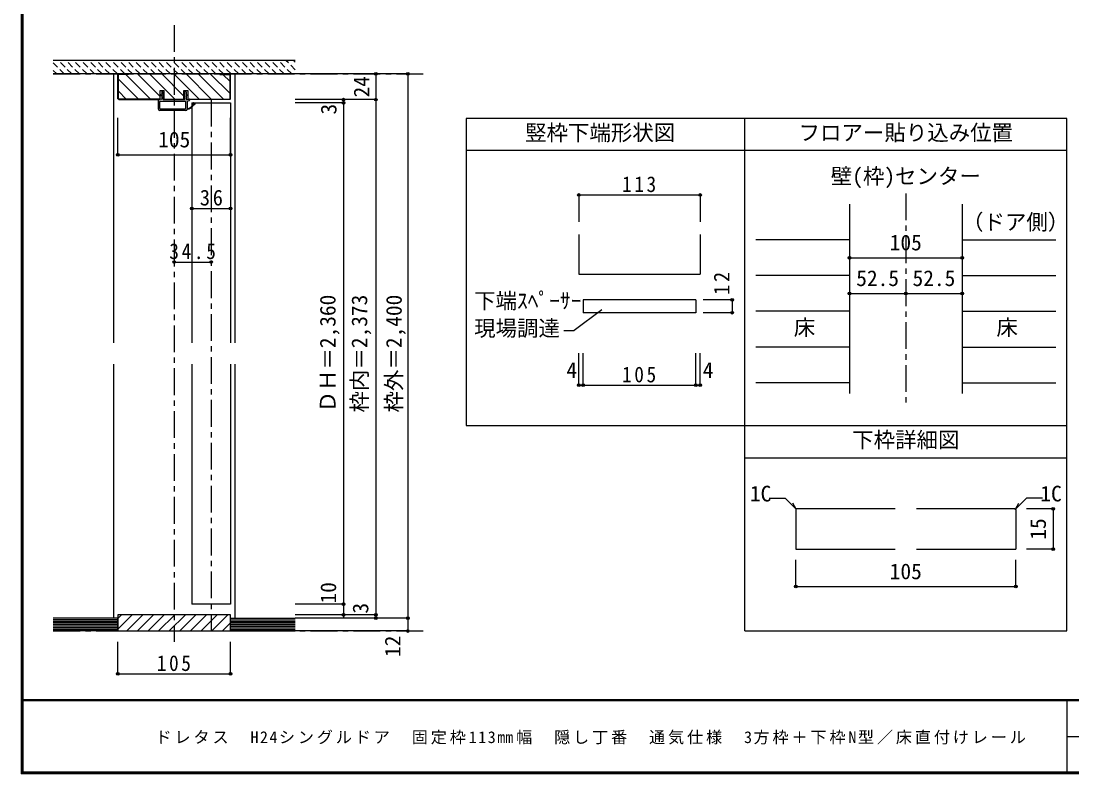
# Model space of a CAD drawing. Units: millimetres at full size, sheet at 1:5, with parts at other scales. Extents: x -973 to 977, y -718 to 696.
# Drawn here: x -973 to 7, y -701 to 1 of the extents above; entities that cross this region are included whole.
import ezdxf
from ezdxf.enums import TextEntityAlignment as Align

# ---------------------------------------------------------------- set-up
doc = ezdxf.new("R2010")
doc.units = ezdxf.units.MM
doc.header["$LTSCALE"] = 5
doc.header["$PDMODE"] = 32
doc.header["$PDSIZE"] = 2.5
doc.linetypes.add('CHAIN1', pattern=[8, 5, -1, 1, -1])
doc.linetypes.add('DASHED1', pattern=[1.8, 1.2, -0.6])
for name, color, linetype in [('0-0_補助線', 7, 'Continuous'), ('0-1_通り芯', 4, 'CHAIN1'), ('0-3_仕上げ', 4, 'Continuous'), ('0-4_枠', 3, 'Continuous'), ('0-6_扉', 6, 'Continuous'), ('0-A_文字', 3, 'Continuous'), ('0-B_寸法', 4, 'Continuous'), ('0-C_ハッチ', 4, 'DASHED1'), ('1-4_枠', 3, 'Continuous'), ('1-B_寸法', 4, 'Continuous'), ('F-1_枠', 6, 'Continuous'), ('F-A_文字', 7, 'Continuous')]:
    doc.layers.add(name, color=color, linetype=linetype)
doc.styles.add('ＭＳ ゴシック', font='')
doc.styles.get('ＭＳ ゴシック').set_extended_font_data('MS Gothic')

# ---------------------------------------------------------------- blocks, each defined once
blk = doc.blocks.new('2')
at = {"layer": '0-0_補助線'}
for p, q in [((-9.846, -9.622), (-9.846, 15.078)), ((-8.846, 16.078), (0.354, 16.078)), ((-8.846, 15.878), (0.637, 15.878)), ((-8.446, 14.378), (-8.446, -8.922)), ((-8.146, 14.678), (-1.546, 14.678)), ((-1.246, 14.378), (-1.246, -8.922)), ((0.154, 11.653), (2.154, 11.653)), ((0.154, 11.653), (0.154, -8.497)), ((2.154, 10.953), (2.154, 11.653)), ((3.154, 11.653), (2.512, 10.83)), ((3.154, 11.653), (6.154, 11.653)), ((4.154, 13.753), (4.154, 13.053)), ((5.154, 13.053), (4.512, 13.876)), ((7.154, 13.053), (5.154, 13.053)), ((6.154, 10.953), (6.154, 11.653)), ((7.558, 12.258), (6.516, 10.835)), ((-1.546, -9.222), (-8.146, -9.222)), ((0.154, -8.497), (2.154, -8.497)), ((2.154, -7.797), (2.154, -8.497)), ((3.154, -8.497), (2.512, -7.674)), ((3.154, -8.497), (6.154, -8.497)), ((6.154, -7.797), (6.154, -8.497)), ((7.558, -9.101), (6.516, -7.679)), ((-1.48, -10.622), (-8.846, -10.622)), ((-1.189, -10.85), (-0.732, -12.694)), ((0.354, -12.922), (-0.441, -12.922)), ((4.154, -9.897), (0.154, -9.897)), ((0.154, -9.897), (0.154, -10.622)), ((0.154, -10.622), (0.645, -12.548)), ((4.154, -10.597), (4.154, -9.897)), ((5.154, -9.897), (4.512, -10.72)), ((7.154, -9.897), (5.154, -9.897))]:
    blk.add_line(p, q, dxfattribs=at)
for points in [[(-9.646, 15.078), (-9.646, -9.622), (-9.846, -9.622)], [(4.154, 13.053), (0.154, 13.053), (0.649, 15.723)]]:
    blk.add_lwpolyline(points, dxfattribs=at)
for centre, radius, start, end in [((-8.846, 15.078), 1, 90, 180), ((-8.846, 15.078), 0.8, 90, 180), ((-8.146, 14.378), 0.3, 90, 180), ((-1.546, 14.378), 0.3, 0, 90), ((0.354, 15.778), 0.3, 349.49875, 90), ((2.354, 10.953), 0.2, 180, 322.03043), ((4.354, 13.753), 0.2, 37.96957, 180), ((6.354, 10.953), 0.2, 180, 323.78053), ((7.154, 12.553), 0.5, 323.78053, 90), ((-8.846, -9.622), 1, 180, 270), ((-8.146, -8.922), 0.3, 180, 270), ((-1.546, -8.922), 0.3, 270, 0), ((2.354, -7.797), 0.2, 37.96957, 180), ((6.354, -7.797), 0.2, 36.21947, 180), ((7.154, -9.397), 0.5, 270, 36.21947), ((-2.846, -10.72), 6, 179.06153, 259.29815), ((-2.846, -10.72), 5.3, 178.93757, 259.29815), ((-3.896, -16.272), 0.35, 259.29815, 79.29815), ((-1.48, -10.922), 0.3, 13.9282, 90), ((-0.441, -12.622), 0.3, 193.9282, 270), ((0.354, -12.622), 0.3, 270, 14.29438), ((4.354, -10.597), 0.2, 180, 322.03043)]:
    blk.add_arc(centre, radius, start, end, dxfattribs=at)
blk.add_point((-3.896, -16.622), dxfattribs=at)

msp = doc.modelspace()

# ---------------------------------------------------------------- linework, layer by layer
at = {"layer": '0-0_補助線', "color": 3}
msp.add_line((-340.162, -197.826), (-340.162, -234.786), dxfattribs=at)
at = {"layer": '0-0_補助線'}
for p, q in [((-449.162, -258.695), (-449.162, -270.695)), ((-344.162, -258.695), (-449.162, -258.695)), ((-344.162, -258.695), (-344.162, -270.695)), ((-431.676, -267.9), (-457.476, -287.249)), ((-344.162, -270.695), (-449.162, -270.695)), ((-467.32, -287.249), (-457.476, -287.249))]:
    msp.add_line(p, q, dxfattribs=at)
at = {"layer": '0-0_補助線', "color": 4}
for p, q in [((-310.272, -258.695), (-337.354, -258.695)), ((-310.272, -258.695), (-310.272, -270.695)), ((-310.272, -270.695), (-337.354, -270.695))]:
    msp.add_line(p, q, dxfattribs=at)
at = {"layer": '0-0_補助線', "color": 3}
msp.add_lwpolyline([(-453.162, -197.826), (-453.162, -234.786), (-340.162, -234.786)], dxfattribs=at)
at = {"layer": '0-0_補助線'}
for p in [(-310.272, -258.695), (-310.272, -270.695)]:
    msp.add_point(p, dxfattribs=at)
at = {"layer": '0-1_通り芯'}
msp.add_line((-148.347, -159.5), (-148.347, -356.007), dxfattribs=at)
at = {"layer": '0-3_仕上げ'}
for p, q in [((-200.847, -202.801), (-288.19, -202.801)), ((-95.847, -202.801), (-8.504, -202.801)), ((-200.847, -236.103), (-288.19, -236.103)), ((-95.847, -236.103), (-8.504, -236.103)), ((-200.847, -269.404), (-288.19, -269.404)), ((-95.847, -269.404), (-8.504, -269.404)), ((-200.847, -302.706), (-288.19, -302.706)), ((-95.847, -302.706), (-8.504, -302.706)), ((-200.847, -336.007), (-288.19, -336.007)), ((-95.847, -336.007), (-8.504, -336.007))]:
    msp.add_line(p, q, dxfattribs=at)
at = {"layer": '0-4_枠', "color": 4}
for p, q in [((-886.976, -48), (-886.976, -298.75)), ((-773.976, -48), (-773.976, -298.75))]:
    msp.add_line(p, q, dxfattribs=at)
at = {"layer": '0-4_枠'}
for p, q in [((-882.476, -71.086), (-882.476, -48.5)), ((-872.976, -48.5), (-882.476, -48.5)), ((-872.976, -48), (-872.976, -48.5)), ((-787.976, -48.5), (-787.976, -48)), ((-787.976, -48.5), (-778.476, -48.5)), ((-778.476, -71.086), (-778.476, -48.5)), ((-843.726, -63.5), (-840.026, -63.5)), ((-843.726, -72), (-843.726, -63.5)), ((-840.026, -72), (-840.026, -63.5)), ((-821.426, -72), (-821.426, -63.5)), ((-882.062, -71.5), (-882.476, -71.086)), ((-882.269, -72), (-843.726, -72)), ((-843.726, -71.5), (-882.062, -71.5)), ((-840.026, -71.5), (-821.426, -71.5)), ((-840.026, -72), (-821.426, -72)), ((-817.726, -71.5), (-778.89, -71.5)), ((-778.683, -72), (-817.726, -72)), ((-778.89, -71.5), (-778.476, -71.086)), ((-200.847, -169.5), (-200.847, -346.007)), ((-95.847, -169.5), (-95.847, -346.007))]:
    msp.add_line(p, q, dxfattribs=at)
for points in [[(-882.269, -72), (-882.976, -71.293), (-882.976, -48)], [(-778.683, -72), (-777.976, -71.293), (-777.976, -48)], [(-821.426, -63.5), (-817.726, -63.5), (-817.726, -72)]]:
    msp.add_lwpolyline(points, dxfattribs=at)
at = {"layer": '0-6_扉'}
for p, q in [((-813.976, -75), (-777.976, -75)), ((-813.976, -75), (-813.976, -298.75)), ((-777.976, -75), (-777.976, -298.75)), ((-813.976, -318.75), (-813.976, -542.5)), ((-777.976, -318.75), (-777.976, -542.5)), ((-777.976, -542.5), (-813.976, -542.5))]:
    msp.add_line(p, q, dxfattribs=at)
at = {"layer": '0-A_文字'}
for p, q in [((-558.347, -89.5), (-558.347, -376.007)), ((-298.347, -89.5), (-558.347, -89.5)), ((1.653, -89.5), (-298.347, -89.5)), ((-298.347, -376.007), (-298.347, -89.5)), ((1.653, -567.5), (1.653, -89.5)), ((-298.347, -119.5), (-558.347, -119.5)), ((1.653, -119.5), (-298.347, -119.5)), ((-298.347, -567.5), (-298.347, -376.007)), ((-298.347, -406.007), (1.653, -406.007)), ((-298.347, -567.5), (1.653, -567.5))]:
    msp.add_line(p, q, dxfattribs=at)
msp.add_lwpolyline([(-558.347, -376.007), (-298.347, -376.007), (1.653, -376.007)], dxfattribs=at)
at = {"layer": '0-B_寸法', "linetype": 'CHAIN1'}
for p, q in [((-830.476, -2.5), (-830.476, -577.5)), ((-943.333, -48), (-593.619, -48)), ((-795.976, -72), (-795.976, -567.5)), ((-943.333, -567.5), (-593.619, -567.5))]:
    msp.add_line(p, q, dxfattribs=at)
at = {"layer": '0-B_寸法', "color": 2}
for p, q in [((-717.619, -35.5), (-943.333, -35.5)), ((-717.619, -48), (-943.333, -48)), ((-882.976, -555.5), (-943.333, -555.5)), ((-882.976, -567.5), (-882.976, -555.5)), ((-777.976, -555.5), (-717.619, -555.5)), ((-777.976, -567.5), (-777.976, -555.5)), ((-882.976, -567.5), (-943.333, -567.5)), ((-777.976, -567.5), (-717.619, -567.5))]:
    msp.add_line(p, q, dxfattribs=at)
at = {"layer": '0-B_寸法', "linetype": 'DASHED1'}
for p, q in [((-933.018, -48), (-943.333, -37.685)), ((-925.947, -48), (-938.447, -35.5)), ((-918.876, -48), (-931.376, -35.5)), ((-911.805, -48), (-924.305, -35.5)), ((-904.734, -48), (-917.234, -35.5)), ((-897.663, -48), (-910.163, -35.5)), ((-890.592, -48), (-903.092, -35.5)), ((-883.521, -48), (-896.021, -35.5)), ((-876.45, -48), (-888.95, -35.5)), ((-869.379, -48), (-881.879, -35.5)), ((-862.308, -48), (-874.808, -35.5)), ((-855.236, -48), (-867.736, -35.5)), ((-848.165, -48), (-860.665, -35.5)), ((-841.094, -48), (-853.594, -35.5)), ((-834.023, -48), (-846.523, -35.5)), ((-826.952, -48), (-839.452, -35.5)), ((-819.881, -48), (-832.381, -35.5)), ((-812.81, -48), (-825.31, -35.5)), ((-805.739, -48), (-818.239, -35.5)), ((-798.668, -48), (-811.168, -35.5)), ((-791.597, -48), (-804.097, -35.5)), ((-784.526, -48), (-797.026, -35.5)), ((-777.455, -48), (-789.955, -35.5)), ((-770.384, -48), (-782.884, -35.5)), ((-763.313, -48), (-775.813, -35.5)), ((-756.242, -48), (-768.742, -35.5)), ((-749.17, -48), (-761.67, -35.5)), ((-742.099, -48), (-754.599, -35.5)), ((-735.028, -48), (-747.528, -35.5)), ((-727.957, -48), (-740.457, -35.5)), ((-720.886, -48), (-733.386, -35.5)), ((-717.619, -44.196), (-726.315, -35.5)), ((-717.619, -37.125), (-719.244, -35.5)), ((-940.089, -48), (-943.333, -44.756))]:
    msp.add_line(p, q, dxfattribs=at)
at = {"layer": '0-B_寸法'}
for p, q in [((-882.976, -48), (-886.976, -48)), ((-777.976, -48), (-773.976, -48)), ((-612.619, -48), (-717.619, -48)), ((-642.619, -48), (-642.619, -555.5)), ((-612.619, -48), (-612.619, -567.5)), ((-642.619, -72), (-717.619, -72)), ((-672.619, -75), (-717.619, -75)), ((-672.619, -72), (-672.619, -555.5)), ((-882.976, -123.422), (-882.976, -88.9)), ((-453.162, -160.894), (-340.162, -160.894)), ((-453.162, -160.894), (-453.162, -185.894)), ((-340.162, -160.894), (-340.162, -185.894)), ((-813.976, -173.422), (-777.976, -173.422)), ((-830.476, -223.422), (-795.976, -223.422)), ((-200.847, -219.452), (-95.847, -219.452)), ((-200.847, -252.753), (-95.847, -252.753)), ((-453.162, -338.343), (-453.162, -308.335)), ((-449.162, -338.343), (-449.162, -308.335)), ((-344.162, -338.343), (-344.162, -308.335)), ((-340.162, -338.343), (-340.162, -308.335)), ((-886.976, -318.75), (-886.976, -555.5)), ((-773.976, -318.75), (-773.976, -555.5)), ((-453.162, -338.343), (-449.162, -338.343)), ((-449.162, -338.343), (-344.162, -338.343)), ((-344.162, -338.343), (-340.162, -338.343)), ((-672.619, -542.5), (-717.619, -542.5)), ((-882.976, -555.95), (-879.526, -552.5)), ((-882.976, -565.85), (-869.626, -552.5)), ((-874.727, -567.5), (-859.727, -552.5)), ((-864.827, -567.5), (-849.827, -552.5)), ((-854.928, -567.5), (-839.928, -552.5)), ((-845.028, -567.5), (-830.028, -552.5)), ((-835.129, -567.5), (-820.129, -552.5)), ((-825.229, -567.5), (-810.229, -552.5)), ((-815.33, -567.5), (-800.33, -552.5)), ((-805.43, -567.5), (-790.43, -552.5)), ((-795.531, -567.5), (-780.531, -552.5)), ((-642.619, -552.5), (-717.619, -552.5)), ((-612.619, -555.5), (-717.619, -555.5)), ((-785.631, -567.5), (-777.976, -559.845)), ((-612.619, -567.5), (-717.619, -567.5)), ((-882.976, -607.5), (-882.976, -577.5)), ((-777.976, -607.5), (-777.976, -577.5)), ((-882.976, -607.5), (-777.976, -607.5))]:
    msp.add_line(p, q, dxfattribs=at)
at = {"layer": '0-B_寸法', "color": 3}
for p, q in [((-777.976, -48), (-882.976, -48)), ((-882.976, -552.5), (-882.976, -567.5)), ((-777.976, -552.5), (-882.976, -552.5)), ((-777.976, -567.5), (-777.976, -552.5)), ((-882.976, -567.5), (-777.976, -567.5))]:
    msp.add_line(p, q, dxfattribs=at)
at = {"layer": '0-B_寸法', "color": 7}
for p, q in [((-882.976, -557), (-943.333, -557)), ((-882.976, -558.5), (-943.333, -558.5)), ((-777.976, -557), (-717.619, -557)), ((-777.976, -558.5), (-717.619, -558.5)), ((-882.976, -560), (-943.333, -560)), ((-882.976, -561.5), (-943.333, -561.5)), ((-882.976, -563), (-943.333, -563)), ((-882.976, -564.5), (-943.333, -564.5)), ((-882.976, -566), (-943.333, -566)), ((-777.976, -560), (-717.619, -560)), ((-777.976, -561.5), (-717.619, -561.5)), ((-777.976, -563), (-717.619, -563)), ((-777.976, -564.5), (-717.619, -564.5)), ((-777.976, -566), (-717.619, -566))]:
    msp.add_line(p, q, dxfattribs=at)
at = {"layer": '0-B_寸法'}
msp.add_lwpolyline([(-882.976, -123.422), (-777.976, -123.422), (-777.976, -88.9)], dxfattribs=at)
at = {"layer": '0-B_寸法', "color": 7}
for p in [(-642.619, -48), (-612.619, -48), (-672.619, -72), (-672.619, -75), (-642.619, -72), (-882.976, -123.422), (-777.976, -123.422), (-453.162, -160.894), (-340.162, -160.894), (-813.976, -173.422), (-777.976, -173.422), (-830.476, -223.422), (-795.976, -223.422), (-200.847, -219.452), (-95.847, -219.452), (-200.847, -252.753), (-148.347, -252.753), (-95.847, -252.753), (-453.162, -338.343), (-449.162, -338.343), (-344.162, -338.343), (-340.162, -338.343), (-672.619, -542.5), (-672.619, -552.5), (-642.619, -552.5), (-642.619, -555.5), (-612.619, -555.5), (-612.619, -567.5), (-882.976, -607.5), (-777.976, -607.5)]:
    msp.add_point(p, dxfattribs=at)
at = {"layer": '0-C_ハッチ', "linetype": 'Continuous'}
for p, q in [((-875.574, -48.5), (-852.574, -71.5)), ((-864.76, -48), (-843.726, -69.034)), ((-853.447, -48), (-829.947, -71.5)), ((-842.133, -48), (-821.426, -68.707)), ((-830.819, -48), (-807.319, -71.5)), ((-819.505, -48), (-796.005, -71.5)), ((-808.192, -48), (-784.692, -71.5)), ((-796.878, -48), (-778.476, -66.402)), ((-785.064, -48.5), (-778.476, -55.088)), ((-882.476, -52.912), (-863.888, -71.5)), ((-882.476, -64.225), (-875.201, -71.5))]:
    msp.add_line(p, q, dxfattribs=at)
at = {"layer": '1-4_枠'}
for p, q in [((-250.14, -453.601), (-250.847, -454.308)), ((-250.847, -454.308), (-250.847, -491.101)), ((-158.347, -453.601), (-250.14, -453.601)), ((-46.554, -453.601), (-138.347, -453.601)), ((-46.554, -453.601), (-45.847, -454.308)), ((-45.847, -454.308), (-45.847, -491.101)), ((-250.847, -491.101), (-158.347, -491.101)), ((-138.347, -491.101), (-45.847, -491.101))]:
    msp.add_line(p, q, dxfattribs=at)
at = {"layer": '1-B_寸法'}
for p, q in [((-275.653, -443.601), (-260.847, -443.601)), ((-250.493, -453.955), (-260.847, -443.601)), ((-250.493, -453.955), (-253.765, -448.287)), ((-46.201, -453.955), (-35.847, -443.601)), ((-46.201, -453.955), (-42.929, -448.287)), ((-21.041, -443.601), (-35.847, -443.601)), ((-10.847, -453.601), (-35.847, -453.601)), ((-10.847, -453.601), (-10.847, -491.101)), ((-10.847, -491.101), (-35.847, -491.101)), ((-250.847, -526.101), (-250.847, -501.101)), ((-45.847, -526.101), (-45.847, -501.101)), ((-250.847, -526.101), (-45.847, -526.101))]:
    msp.add_line(p, q, dxfattribs=at)
at = {"layer": '1-B_寸法', "color": 7}
for p in [(-10.847, -453.601), (-10.847, -491.101), (-250.847, -526.101), (-45.847, -526.101)]:
    msp.add_point(p, dxfattribs=at)
at = {"layer": 'F-1_枠'}
for p, q in [((-973.347, 695.833), (-973.347, -700.833)), ((-972.514, 695.833), (-972.514, -700.833)), ((-971.68, 695.833), (-971.68, -700.833)), ((976.653, -631.667), (-973.347, -631.667)), ((976.653, -632.5), (-973.347, -632.5)), ((1.653, -632.5), (1.653, -699.167)), ((1.653, -665.833), (974.986, -665.834)), ((976.653, -699.167), (-973.347, -699.167)), ((976.653, -700), (-973.347, -700)), ((976.653, -700.833), (-973.347, -700.833))]:
    msp.add_line(p, q, dxfattribs=at)

# ---------------------------------------------------------------- block references
at = {"layer": '0-0_補助線', "rotation": 90}
msp.add_blockref('2', (-829.148, -72.154), dxfattribs=at)

# ---------------------------------------------------------------- texts
at = {"layer": '0-0_補助線', "style": 'ＭＳ ゴシック'}
for s, p in [('下端ｽﾍﾟｰｻｰ', (-550.848, -271.298)), ('現場調達', (-550.848, -296.893))]:
    msp.add_text(s, height=14.66, dxfattribs=at).set_placement(p, align=Align.BOTTOM_LEFT)
at = {"layer": '0-0_補助線', "insert": (-312.772, -254.122), "char_height": 14.66, "attachment_point": 7, "rotation": 90, "style": 'ＭＳ ゴシック'}
msp.add_mtext('\\T1.27;\\W0.95;12', dxfattribs=at)
at = {"layer": '0-A_文字', "color": 7, "style": 'ＭＳ ゴシック'}
for s, p in [('竪枠下端形状図', (-503.347, -114.5)), ('フロアー貼り込み位置', (-248.347, -114.5)), ('壁(枠)センター', (-218.347, -155.091)), ('（ドア側）', (-95.952, -197.835)), ('床', (-252.811, -296.055)), ('床', (-63.883, -296.055)), ('下枠詳細図', (-198.347, -401.007))]:
    msp.add_text(s, height=14.66, dxfattribs=at).set_placement(p, align=Align.BOTTOM_LEFT)
at = {"layer": '0-B_寸法', "color": 7, "style": 'ＭＳ ゴシック'}
for s, p in [('24', (-644.109, -70)), ('3', (-674.782, -85.885)), ('ＤＨ＝2,360', (-675.664, -363.75)), ('枠内＝2,373', (-646.139, -363.75)), ('枠外＝2,400', (-613.962, -363.75)), ('10', (-675.119, -541.875)), ('3', (-645.119, -551.25)), ('12', (-615.119, -591.769))]:
    msp.add_text(s, height=14.66, rotation=90, dxfattribs=at).set_placement(p, align=Align.BOTTOM_LEFT)
for s, p in [('105', (-845.476, -120.922)), ('105', (-163.347, -216.952)), ('52.5', (-194.597, -250.253)), ('52.5', (-142.097, -250.253)), ('4', (-464.801, -335.843)), ('4', (-337.677, -335.843))]:
    msp.add_text(s, height=14.66, dxfattribs=at).set_placement(p, align=Align.BOTTOM_LEFT)
at = {"layer": '0-B_寸法', "color": 7, "char_height": 14.66, "attachment_point": 7, "style": 'ＭＳ ゴシック'}
for s, insert in [('\\T1.27;\\W0.9;113', (-412.912, -158.394)), ('\\T1.27;\\W0.95;36', (-806.601, -170.922)), ('\\T1.28;\\W0.9;34.5', (-835.101, -220.922)), ('\\T1.27;\\W0.9;105', (-412.912, -335.843)), ('\\T1.27;\\W0.9;105', (-846.726, -605))]:
    msp.add_mtext(s, dxfattribs=dict(at, insert=insert))
at = {"layer": '1-B_寸法', "color": 7, "style": 'ＭＳ ゴシック'}
for s, p in [('1C', (-293.778, -451.101)), ('1C', (-22.916, -451.101)), ('105', (-163.347, -523.601))]:
    msp.add_text(s, height=14.66, dxfattribs=at).set_placement(p, align=Align.BOTTOM_LEFT)
msp.add_text('15', height=14.66, rotation=90, dxfattribs=at).set_placement((-13.347, -482.351), align=Align.BOTTOM_LEFT)
at = {"layer": 'F-A_文字', "insert": (-847.938, -673.333), "char_height": 11, "attachment_point": 7, "style": 'ＭＳ ゴシック'}
msp.add_mtext('\\T1.18;ドレタス\u3000H24シングルドア\u3000固定枠113㎜幅\u3000隠し丁番\u3000通気仕様\u30003方枠＋下枠N型／床直付けレール', dxfattribs=at)

doc.saveas('drawing.dxf')
